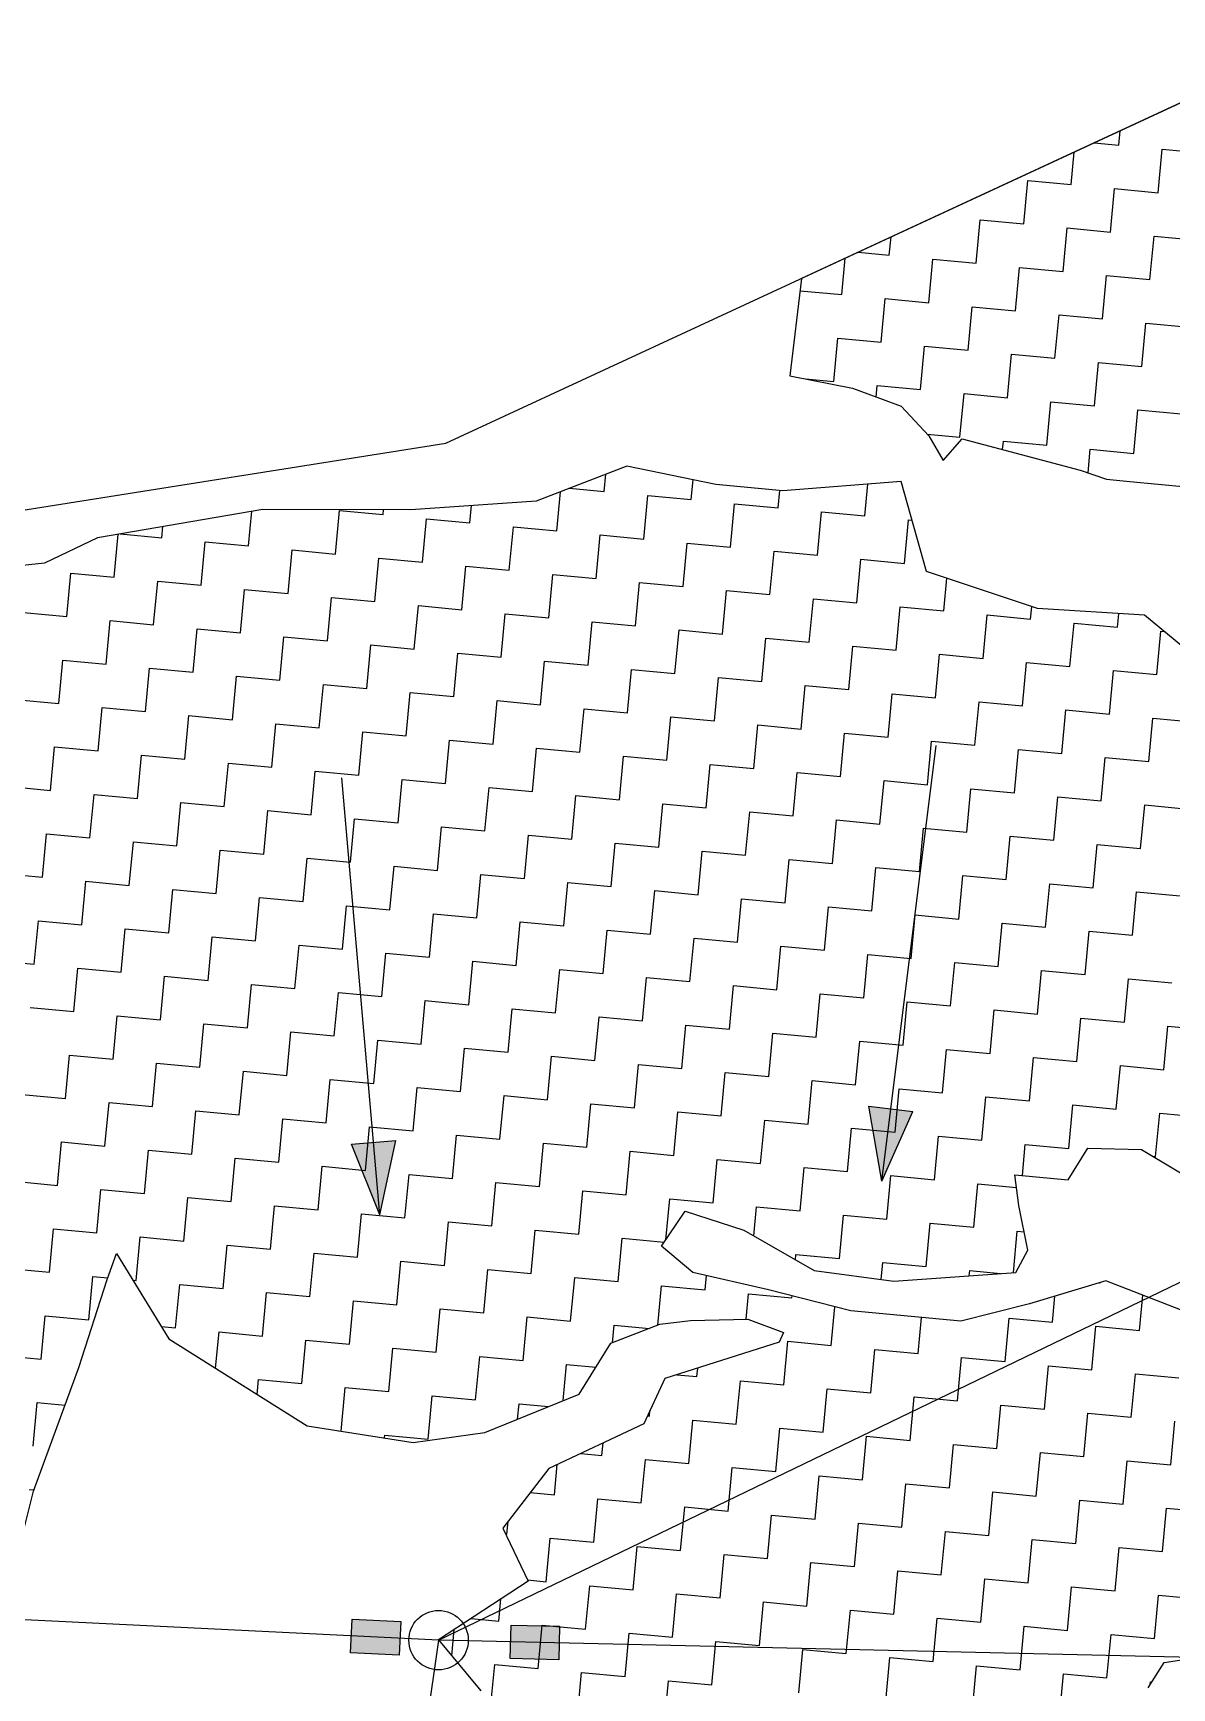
# Model space of a CAD drawing. Header units: metres. Extents: x 284554 to 287504, y 2026012 to 2031182.
# Drawn here: x 285980.6 to 286317.2, y 2030469 to 2030958 of the extents above; entities that cross this region are included whole.
import ezdxf

# ---------------------------------------------------------------- set-up
doc = ezdxf.new("R2010")
doc.units = ezdxf.units.M
for name, color, linetype in [('POLY_HATCH', 12, 'Continuous'), ('POLY_PARCEL', 6, 'Continuous'), ('V_BOUND_LINE', 7, 'Continuous')]:
    doc.layers.add(name, color=color, linetype=linetype)

msp = doc.modelspace()

# ---------------------------------------------------------------- hatches: boundary and pattern name
h = msp.add_hatch(color=256)
h.paths.add_polyline_path([(286234.11, 2030640.11), (286227.58, 2030640.92), (286231.45, 2030618.75)])
h.paths.add_polyline_path([(286231.45, 2030618.75), (286240.64, 2030639.3), (286234.11, 2030640.11)])
h = msp.add_hatch(color=256)
h.paths.add_polyline_path([(286081.24, 2030630.2), (286074.68, 2030629.63), (286083.1, 2030608.76)])
h.paths.add_polyline_path([(286083.1, 2030608.76), (286087.8, 2030630.77), (286081.24, 2030630.2)])
for points in [[(286074.94, 2030489.28), (286074.46, 2030479.36), (286088.8, 2030478.66), (286089.28, 2030488.58)], [(286135.99, 2030477.28), (286136.22, 2030487.21), (286121.86, 2030487.54), (286121.63, 2030477.61)]]:
    msp.add_hatch(color=256).paths.add_polyline_path(points)

# ---------------------------------------------------------------- linework, layer by layer
for points in [[(286231.45, 2030618.75), (286247.49, 2030747.43)], [(286083.1, 2030608.76), (286071.89, 2030737.95)], [(286227.58, 2030640.92), (286240.64, 2030639.3)], [(286231.45, 2030618.75), (286227.58, 2030640.92)], [(286231.45, 2030618.75), (286240.64, 2030639.3)], [(286074.68, 2030629.63), (286087.8, 2030630.77)], [(286083.1, 2030608.76), (286087.8, 2030630.77)], [(286083.1, 2030608.76), (286074.68, 2030629.63)]]:
    msp.add_lwpolyline(points)
for points in [[(286088.8, 2030478.66), (286074.46, 2030479.36), (286074.94, 2030489.28), (286089.28, 2030488.58)], [(286121.86, 2030487.54), (286136.22, 2030487.21), (286135.99, 2030477.28), (286121.63, 2030477.61)]]:
    msp.add_lwpolyline(points, close=True)
msp.add_circle((286100.45, 2030483.06), 8.78)
at = {"layer": 'POLY_HATCH'}
for p, q in [((286364.21, 2030958.02), (286207.76, 2030885.52)), ((286207.76, 2030885.52), (286204.23, 2030856.77)), ((286204.23, 2030856.77), (286222.78, 2030853.05)), ((286222.78, 2030853.05), (286237.19, 2030847.72)), ((286237.19, 2030847.72), (286245.33, 2030839.01)), ((286245.33, 2030839.01), (286249.61, 2030831.66)), ((286249.61, 2030831.66), (286255.19, 2030838.09)), ((286255.19, 2030838.09), (286290.12, 2030828.87)), ((286156.1, 2030830.06), (286129.27, 2030819.65)), ((286182.44, 2030824.62), (286156.1, 2030830.06)), ((286237.21, 2030825.46), (286202.15, 2030822.78)), ((286244.67, 2030798.93), (286237.21, 2030825.46)), ((286290.12, 2030828.87), (286297.82, 2030826.16)), ((286297.82, 2030826.16), (286304.72, 2030825.51)), ((286304.72, 2030825.51), (286321.48, 2030823.95)), ((286202.15, 2030822.78), (286182.44, 2030824.62)), ((286048.51, 2030817.26), (285999.61, 2030808.86)), ((286092.25, 2030817.15), (286048.51, 2030817.26)), ((286129.27, 2030819.65), (286092.25, 2030817.15)), ((285999.61, 2030808.86), (285984, 2030801.37)), ((285984, 2030801.37), (285963.92, 2030799.27)), ((286277.45, 2030787.92), (286244.67, 2030798.93)), ((286309.08, 2030785.95), (286277.45, 2030787.92)), ((286334.93, 2030764.66), (286309.08, 2030785.95)), ((286286.53, 2030619.12), (286292.38, 2030628.51)), ((286292.38, 2030628.51), (286308.25, 2030628.03)), ((286308.25, 2030628.03), (286331.78, 2030613.9)), ((286271.9, 2030611.55), (286270.76, 2030620.6)), ((286270.76, 2030620.6), (286286.53, 2030619.12)), ((286274.65, 2030598.37), (286271.9, 2030611.55)), ((286166.38, 2030599.54), (286173.3, 2030609.83)), ((286173.3, 2030609.83), (286190.68, 2030604.23)), ((286190.68, 2030604.23), (286211.44, 2030592.35)), ((286002.52, 2030589.69), (286005.23, 2030597.38)), ((286005.23, 2030597.38), (286020.76, 2030572.08)), ((286175.59, 2030591.73), (286166.38, 2030599.54)), ((286271.05, 2030591.75), (286274.65, 2030598.37)), ((286197.99, 2030586.65), (286175.59, 2030591.73)), ((286211.44, 2030592.35), (286235.01, 2030589.16)), ((286235.01, 2030589.16), (286271.05, 2030591.75)), ((285994.12, 2030563.64), (286002.52, 2030589.69)), ((286222.26, 2030580.41), (286197.99, 2030586.65)), ((286297.66, 2030589.26), (286275.15, 2030582.42)), ((286324.53, 2030578.8), (286297.66, 2030589.26)), ((286275.15, 2030582.42), (286254.79, 2030577.37)), ((286151.39, 2030570.81), (286165.83, 2030576.41)), ((286165.83, 2030576.41), (286174.89, 2030577.55)), ((286174.89, 2030577.55), (286191.83, 2030577.96)), ((286191.83, 2030577.96), (286202.4, 2030573.99)), ((286254.79, 2030577.37), (286222.26, 2030580.41)), ((286020.76, 2030572.08), (286061.61, 2030546.4)), ((286201.14, 2030571.13), (286167.32, 2030560.37)), ((286202.4, 2030573.99), (286201.14, 2030571.13)), ((286142.03, 2030555.78), (286151.39, 2030570.81)), ((285980.76, 2030527.13), (285994.12, 2030563.64)), ((286167.32, 2030560.37), (286161.1, 2030547.04)), ((286114.13, 2030544.48), (286142.03, 2030555.78)), ((286161.1, 2030547.04), (286133.01, 2030533.77)), ((286061.61, 2030546.4), (286092.97, 2030541.48)), ((286092.97, 2030541.48), (286114.13, 2030544.48)), ((286133.01, 2030533.77), (286119.43, 2030516.15)), ((285974.43, 2030501.88), (285980.76, 2030527.13)), ((286119.43, 2030516.15), (286126.93, 2030500.55)), ((286126.93, 2030500.55), (286100.44, 2030483.15)), ((286100.44, 2030483.15), (286112.95, 2030468.07)), ((286314.87, 2030476.46), (286356.29, 2030482.91)), ((286310.19, 2030468.95), (286314.87, 2030476.46))]:
    msp.add_line(p, q, dxfattribs=at)
at = {"layer": 'POLY_HATCH', "linetype": 'Continuous'}
for p, q in [((286301.47, 2030924.89), (286301.86, 2030929.13)), ((286294.2, 2030925.57), (286301.47, 2030924.89)), ((286313.11, 2030910.86), (286314.31, 2030923.69)), ((286314.31, 2030923.69), (286327.15, 2030922.5)), ((286287.43, 2030913.26), (286288.33, 2030922.85)), ((286273.39, 2030901.62), (286274.59, 2030914.45)), ((286274.59, 2030914.45), (286287.43, 2030913.26)), ((286299.07, 2030899.22), (286300.27, 2030912.06)), ((286300.27, 2030912.06), (286313.11, 2030910.86)), ((286247.68, 2030904.02), (286247.71, 2030904.02)), ((286247.71, 2030904.02), (286247.71, 2030904.03)), ((286259.35, 2030889.98), (286260.55, 2030902.82)), ((286260.55, 2030902.82), (286273.39, 2030901.62)), ((286285.03, 2030887.58), (286286.23, 2030900.42)), ((286286.23, 2030900.42), (286299.07, 2030899.22)), ((286233.67, 2030892.38), (286234.18, 2030897.76)), ((286310.71, 2030885.18), (286311.91, 2030898.02)), ((286311.91, 2030898.02), (286324.75, 2030896.82)), ((286219.63, 2030880.74), (286220.64, 2030891.49)), ((286224.42, 2030893.24), (286233.67, 2030892.38)), ((286245.31, 2030878.34), (286246.51, 2030891.18)), ((286246.51, 2030891.18), (286259.35, 2030889.98)), ((286270.99, 2030875.94), (286272.19, 2030888.78)), ((286272.19, 2030888.78), (286285.03, 2030887.58)), ((286296.67, 2030873.54), (286297.87, 2030886.38)), ((286297.87, 2030886.38), (286310.71, 2030885.18)), ((286207.31, 2030881.89), (286219.63, 2030880.74)), ((286231.27, 2030866.7), (286232.47, 2030879.54)), ((286232.47, 2030879.54), (286245.31, 2030878.34)), ((286256.95, 2030864.3), (286258.15, 2030877.14)), ((286258.15, 2030877.14), (286270.99, 2030875.94)), ((286282.63, 2030861.9), (286283.83, 2030874.74)), ((286283.83, 2030874.74), (286296.67, 2030873.54)), ((286308.31, 2030859.5), (286309.51, 2030872.34)), ((286309.51, 2030872.34), (286322.35, 2030871.14)), ((286217.23, 2030855.06), (286218.43, 2030867.9)), ((286218.43, 2030867.9), (286231.27, 2030866.7)), ((286242.91, 2030852.66), (286244.11, 2030865.5)), ((286244.11, 2030865.5), (286256.95, 2030864.3)), ((286268.59, 2030850.26), (286269.79, 2030863.1)), ((286269.79, 2030863.1), (286282.63, 2030861.9)), ((286294.27, 2030847.86), (286295.47, 2030860.7)), ((286295.47, 2030860.7), (286308.31, 2030859.5)), ((286208.85, 2030855.84), (286217.23, 2030855.06)), ((286229.76, 2030850.47), (286230.07, 2030853.86)), ((286230.07, 2030853.86), (286242.91, 2030852.66)), ((286254.55, 2030838.62), (286255.75, 2030851.46)), ((286255.75, 2030851.46), (286268.59, 2030850.26)), ((286280.23, 2030836.22), (286281.43, 2030849.06)), ((286281.43, 2030849.06), (286294.27, 2030847.86)), ((286305.91, 2030833.82), (286307.11, 2030846.66)), ((286307.11, 2030846.66), (286319.95, 2030845.46)), ((286244.85, 2030839.52), (286254.55, 2030838.62)), ((286267.16, 2030834.93), (286267.39, 2030837.42)), ((286267.39, 2030837.42), (286280.23, 2030836.22)), ((286292.42, 2030828.06), (286293.07, 2030835.02)), ((286293.07, 2030835.02), (286305.91, 2030833.82)), ((286149.44, 2030822.54), (286149.92, 2030827.66)), ((286175.12, 2030820.14), (286175.67, 2030826.02)), ((286135.4, 2030810.9), (286136.48, 2030822.45)), ((286139.18, 2030823.5), (286149.44, 2030822.54)), ((286161.08, 2030808.5), (286162.28, 2030821.34)), ((286162.28, 2030821.34), (286175.12, 2030820.14)), ((286200.79, 2030817.74), (286201.27, 2030822.86)), ((286226.47, 2030815.34), (286227.35, 2030824.71)), ((286044.32, 2030806.46), (286045.28, 2030816.7)), ((286070, 2030804.06), (286071.2, 2030816.9)), ((286071.2, 2030816.9), (286084.04, 2030815.7)), ((286084.04, 2030815.7), (286084.18, 2030817.17)), ((286109.72, 2030813.3), (286110.19, 2030818.36)), ((286186.76, 2030806.1), (286187.96, 2030818.94)), ((286187.96, 2030818.94), (286200.79, 2030817.74)), ((286212.43, 2030803.7), (286213.63, 2030816.54)), ((286213.63, 2030816.54), (286226.47, 2030815.34)), ((286018.64, 2030808.86), (286018.95, 2030812.18)), ((286095.68, 2030801.66), (286096.88, 2030814.5)), ((286096.88, 2030814.5), (286109.72, 2030813.3)), ((286121.36, 2030799.26), (286122.56, 2030812.1)), ((286122.56, 2030812.1), (286135.4, 2030810.9)), ((286238.11, 2030801.3), (286239.31, 2030814.14)), ((286239.31, 2030814.14), (286240.42, 2030814.04)), ((286004.6, 2030797.22), (286005.79, 2030809.92)), ((286006.32, 2030810.01), (286018.64, 2030808.86)), ((286030.28, 2030794.82), (286031.48, 2030807.66)), ((286031.48, 2030807.66), (286044.32, 2030806.46)), ((286147.04, 2030796.86), (286148.24, 2030809.7)), ((286148.24, 2030809.7), (286161.08, 2030808.5)), ((286172.72, 2030794.46), (286173.92, 2030807.3)), ((286173.92, 2030807.3), (286186.76, 2030806.1)), ((286055.96, 2030792.42), (286057.16, 2030805.26)), ((286057.16, 2030805.26), (286070, 2030804.06)), ((286081.64, 2030790.02), (286082.84, 2030802.86)), ((286082.84, 2030802.86), (286095.68, 2030801.66)), ((286198.39, 2030792.06), (286199.59, 2030804.9)), ((286199.59, 2030804.9), (286212.43, 2030803.7)), ((286224.07, 2030789.66), (286225.27, 2030802.5)), ((286225.27, 2030802.5), (286238.11, 2030801.3)), ((285990.57, 2030785.58), (285991.77, 2030798.42)), ((285991.77, 2030798.42), (286004.6, 2030797.22)), ((286107.32, 2030787.62), (286108.52, 2030800.46)), ((286108.52, 2030800.46), (286121.36, 2030799.26)), ((286133, 2030785.22), (286134.2, 2030798.06)), ((286134.2, 2030798.06), (286147.04, 2030796.86)), ((286249.75, 2030787.26), (286250.65, 2030796.92)), ((286016.24, 2030783.18), (286017.44, 2030796.02)), ((286017.44, 2030796.02), (286030.28, 2030794.82)), ((286041.92, 2030780.78), (286043.12, 2030793.62)), ((286043.12, 2030793.62), (286055.96, 2030792.42)), ((286067.6, 2030778.38), (286068.8, 2030791.22)), ((286068.8, 2030791.22), (286081.64, 2030790.02)), ((286158.68, 2030782.82), (286159.88, 2030795.66)), ((286159.88, 2030795.66), (286172.72, 2030794.46)), ((286184.36, 2030780.42), (286185.56, 2030793.26)), ((286185.56, 2030793.26), (286198.39, 2030792.06)), ((285977.73, 2030786.78), (285990.57, 2030785.58)), ((286093.28, 2030775.98), (286094.48, 2030788.82)), ((286094.48, 2030788.82), (286107.32, 2030787.62)), ((286118.96, 2030773.58), (286120.16, 2030786.42)), ((286120.16, 2030786.42), (286133, 2030785.22)), ((286210.03, 2030778.02), (286211.23, 2030790.86)), ((286211.23, 2030790.86), (286224.07, 2030789.66)), ((286235.71, 2030775.62), (286236.91, 2030788.46)), ((286236.91, 2030788.46), (286249.75, 2030787.26)), ((286275.43, 2030784.86), (286275.77, 2030788.48)), ((286301.11, 2030782.46), (286301.48, 2030786.43)), ((286002.21, 2030771.54), (286003.4, 2030784.38)), ((286003.4, 2030784.38), (286016.24, 2030783.18)), ((286027.88, 2030769.14), (286029.08, 2030781.98)), ((286029.08, 2030781.98), (286041.92, 2030780.78)), ((286144.64, 2030771.18), (286145.84, 2030784.02)), ((286145.84, 2030784.02), (286158.68, 2030782.82)), ((286170.32, 2030768.78), (286171.52, 2030781.62)), ((286171.52, 2030781.62), (286184.36, 2030780.42)), ((286261.39, 2030773.22), (286262.59, 2030786.06)), ((286262.59, 2030786.06), (286275.43, 2030784.86)), ((286287.07, 2030770.82), (286288.27, 2030783.66)), ((286288.27, 2030783.66), (286301.11, 2030782.46)), ((286053.56, 2030766.74), (286054.76, 2030779.58)), ((286054.76, 2030779.58), (286067.6, 2030778.38)), ((286079.24, 2030764.34), (286080.44, 2030777.18)), ((286080.44, 2030777.18), (286093.28, 2030775.98)), ((286196, 2030766.38), (286197.2, 2030779.22)), ((286197.2, 2030779.22), (286210.03, 2030778.02)), ((286221.67, 2030763.98), (286222.87, 2030776.82)), ((286222.87, 2030776.82), (286235.71, 2030775.62)), ((286312.75, 2030768.42), (286313.95, 2030781.26)), ((286313.95, 2030781.26), (286314.88, 2030781.17)), ((285988.17, 2030759.9), (285989.37, 2030772.74)), ((285989.37, 2030772.74), (286002.21, 2030771.54)), ((286104.92, 2030761.94), (286106.12, 2030774.78)), ((286106.12, 2030774.78), (286118.96, 2030773.58)), ((286130.6, 2030759.54), (286131.8, 2030772.38)), ((286131.8, 2030772.38), (286144.64, 2030771.18)), ((286247.35, 2030761.58), (286248.55, 2030774.42)), ((286248.55, 2030774.42), (286261.39, 2030773.22)), ((286273.03, 2030759.18), (286274.23, 2030772.02)), ((286274.23, 2030772.02), (286287.07, 2030770.82)), ((286013.84, 2030757.5), (286015.04, 2030770.34)), ((286015.04, 2030770.34), (286027.88, 2030769.14)), ((286039.52, 2030755.1), (286040.72, 2030767.94)), ((286040.72, 2030767.94), (286053.56, 2030766.74)), ((286156.28, 2030757.14), (286157.48, 2030769.98)), ((286157.48, 2030769.98), (286170.32, 2030768.78)), ((286181.96, 2030754.74), (286183.16, 2030767.58)), ((286183.16, 2030767.58), (286196, 2030766.38)), ((286298.71, 2030756.78), (286299.91, 2030769.62)), ((286299.91, 2030769.62), (286312.75, 2030768.42)), ((286065.2, 2030752.7), (286066.4, 2030765.54)), ((286066.4, 2030765.54), (286079.24, 2030764.34)), ((286090.88, 2030750.3), (286092.08, 2030763.14)), ((286092.08, 2030763.14), (286104.92, 2030761.94)), ((286207.63, 2030752.34), (286208.83, 2030765.18)), ((286208.83, 2030765.18), (286221.67, 2030763.98)), ((286233.31, 2030749.94), (286234.51, 2030762.78)), ((286234.51, 2030762.78), (286247.35, 2030761.58)), ((285975.33, 2030761.1), (285988.17, 2030759.9)), ((285999.81, 2030745.86), (286001.01, 2030758.7)), ((286001.01, 2030758.7), (286013.84, 2030757.5)), ((286116.56, 2030747.9), (286117.76, 2030760.74)), ((286117.76, 2030760.74), (286130.6, 2030759.54)), ((286142.24, 2030745.5), (286143.44, 2030758.34)), ((286143.44, 2030758.34), (286156.28, 2030757.14)), ((286258.99, 2030747.54), (286260.19, 2030760.38)), ((286260.19, 2030760.38), (286273.03, 2030759.18)), ((286284.67, 2030745.14), (286285.87, 2030757.98)), ((286285.87, 2030757.98), (286298.71, 2030756.78)), ((286025.48, 2030743.46), (286026.68, 2030756.3)), ((286026.68, 2030756.3), (286039.52, 2030755.1)), ((286051.16, 2030741.06), (286052.36, 2030753.9)), ((286052.36, 2030753.9), (286065.2, 2030752.7)), ((286167.92, 2030743.1), (286169.12, 2030755.94)), ((286169.12, 2030755.94), (286181.96, 2030754.74)), ((286193.6, 2030740.7), (286194.8, 2030753.54)), ((286194.8, 2030753.54), (286207.63, 2030752.34)), ((286310.35, 2030742.74), (286311.55, 2030755.58)), ((286311.55, 2030755.58), (286324.39, 2030754.38)), ((286076.84, 2030738.66), (286078.04, 2030751.5)), ((286078.04, 2030751.5), (286090.88, 2030750.3)), ((286102.52, 2030736.26), (286103.72, 2030749.1)), ((286103.72, 2030749.1), (286116.56, 2030747.9)), ((286219.27, 2030738.3), (286220.47, 2030751.14)), ((286220.47, 2030751.14), (286233.31, 2030749.94)), ((286244.95, 2030735.9), (286246.15, 2030748.74)), ((286246.15, 2030748.74), (286258.99, 2030747.54)), ((285985.77, 2030734.22), (285986.97, 2030747.06)), ((285986.97, 2030747.06), (285999.81, 2030745.86)), ((286011.44, 2030731.82), (286012.64, 2030744.66)), ((286012.64, 2030744.66), (286025.48, 2030743.46)), ((286128.2, 2030733.86), (286129.4, 2030746.7)), ((286129.4, 2030746.7), (286142.24, 2030745.5)), ((286153.88, 2030731.46), (286155.08, 2030744.3)), ((286155.08, 2030744.3), (286167.92, 2030743.1)), ((286270.63, 2030733.5), (286271.83, 2030746.34)), ((286271.83, 2030746.34), (286284.67, 2030745.14)), ((286296.31, 2030731.1), (286297.51, 2030743.94)), ((286297.51, 2030743.94), (286310.35, 2030742.74)), ((286037.12, 2030729.42), (286038.32, 2030742.26)), ((286038.32, 2030742.26), (286051.16, 2030741.06)), ((286062.8, 2030727.02), (286064, 2030739.86)), ((286064, 2030739.86), (286076.84, 2030738.66)), ((286088.48, 2030724.62), (286089.68, 2030737.46)), ((286089.68, 2030737.46), (286102.52, 2030736.26)), ((286179.56, 2030729.06), (286180.76, 2030741.9)), ((286180.76, 2030741.9), (286193.6, 2030740.7)), ((286205.24, 2030726.66), (286206.44, 2030739.5)), ((286206.44, 2030739.5), (286219.27, 2030738.3)), ((285972.93, 2030735.42), (285985.77, 2030734.22)), ((285997.41, 2030720.18), (285998.61, 2030733.02)), ((285998.61, 2030733.02), (286011.44, 2030731.82)), ((286114.16, 2030722.22), (286115.36, 2030735.06)), ((286115.36, 2030735.06), (286128.2, 2030733.86)), ((286139.84, 2030719.82), (286141.04, 2030732.66)), ((286141.04, 2030732.66), (286153.88, 2030731.46)), ((286230.91, 2030724.26), (286232.11, 2030737.1)), ((286232.11, 2030737.1), (286244.95, 2030735.9)), ((286256.59, 2030721.86), (286257.79, 2030734.7)), ((286257.79, 2030734.7), (286270.63, 2030733.5)), ((286023.08, 2030717.78), (286024.28, 2030730.62)), ((286024.28, 2030730.62), (286037.12, 2030729.42)), ((286048.76, 2030715.38), (286049.96, 2030728.22)), ((286049.96, 2030728.22), (286062.8, 2030727.02)), ((286165.52, 2030717.42), (286166.72, 2030730.26)), ((286166.72, 2030730.26), (286179.56, 2030729.06)), ((286191.2, 2030715.02), (286192.4, 2030727.86)), ((286192.4, 2030727.86), (286205.24, 2030726.66)), ((286282.27, 2030719.46), (286283.47, 2030732.3)), ((286283.47, 2030732.3), (286296.31, 2030731.1)), ((286307.95, 2030717.07), (286309.15, 2030729.9)), ((286309.15, 2030729.9), (286321.99, 2030728.7)), ((286074.44, 2030712.98), (286075.64, 2030725.82)), ((286075.64, 2030725.82), (286088.48, 2030724.62)), ((286100.12, 2030710.58), (286101.32, 2030723.42)), ((286101.32, 2030723.42), (286114.16, 2030722.22)), ((286216.87, 2030712.62), (286218.07, 2030725.46)), ((286218.07, 2030725.46), (286230.91, 2030724.26)), ((286242.55, 2030710.22), (286243.75, 2030723.06)), ((286243.75, 2030723.06), (286256.59, 2030721.86)), ((285983.37, 2030708.54), (285984.57, 2030721.38)), ((285984.57, 2030721.38), (285997.41, 2030720.18)), ((286009.05, 2030706.14), (286010.25, 2030718.98)), ((286010.25, 2030718.98), (286023.08, 2030717.78)), ((286125.8, 2030708.18), (286127, 2030721.02)), ((286127, 2030721.02), (286139.84, 2030719.82)), ((286151.48, 2030705.78), (286152.68, 2030718.62)), ((286152.68, 2030718.62), (286165.52, 2030717.42)), ((286268.23, 2030707.83), (286269.43, 2030720.66)), ((286269.43, 2030720.66), (286282.27, 2030719.46)), ((286293.91, 2030705.43), (286295.11, 2030718.26)), ((286295.11, 2030718.26), (286307.95, 2030717.07)), ((286034.72, 2030703.74), (286035.92, 2030716.58)), ((286035.92, 2030716.58), (286048.76, 2030715.38)), ((286060.4, 2030701.34), (286061.6, 2030714.18)), ((286061.6, 2030714.18), (286074.44, 2030712.98)), ((286177.16, 2030703.38), (286178.36, 2030716.22)), ((286178.36, 2030716.22), (286191.2, 2030715.02)), ((286202.84, 2030700.98), (286204.04, 2030713.82)), ((286204.04, 2030713.82), (286216.87, 2030712.62)), ((285970.53, 2030709.74), (285983.37, 2030708.54)), ((286086.08, 2030698.94), (286087.28, 2030711.78)), ((286087.28, 2030711.78), (286100.12, 2030710.58)), ((286111.76, 2030696.54), (286112.96, 2030709.38)), ((286112.96, 2030709.38), (286125.8, 2030708.18)), ((286228.51, 2030698.59), (286229.71, 2030711.42)), ((286229.71, 2030711.42), (286242.55, 2030710.22)), ((286254.19, 2030696.19), (286255.39, 2030709.02)), ((286255.39, 2030709.02), (286268.23, 2030707.83)), ((285995.01, 2030694.5), (285996.21, 2030707.34)), ((285996.21, 2030707.34), (286009.05, 2030706.14)), ((286020.68, 2030692.1), (286021.88, 2030704.94)), ((286021.88, 2030704.94), (286034.72, 2030703.74)), ((286137.44, 2030694.14), (286138.64, 2030706.98)), ((286138.64, 2030706.98), (286151.48, 2030705.78)), ((286163.12, 2030691.74), (286164.32, 2030704.58)), ((286164.32, 2030704.58), (286177.16, 2030703.38)), ((286279.87, 2030693.79), (286281.07, 2030706.63)), ((286281.07, 2030706.63), (286293.91, 2030705.43)), ((286305.55, 2030691.39), (286306.75, 2030704.23)), ((286306.75, 2030704.23), (286319.59, 2030703.03)), ((286046.36, 2030689.7), (286047.56, 2030702.54)), ((286047.56, 2030702.54), (286060.4, 2030701.34)), ((286072.04, 2030687.3), (286073.24, 2030700.14)), ((286073.24, 2030700.14), (286086.08, 2030698.94)), ((286188.8, 2030689.35), (286190, 2030702.18)), ((286190, 2030702.18), (286202.84, 2030700.98)), ((286214.48, 2030686.95), (286215.68, 2030699.78)), ((286215.68, 2030699.78), (286228.51, 2030698.59)), ((285980.97, 2030682.86), (285982.17, 2030695.7)), ((285982.17, 2030695.7), (285995.01, 2030694.5)), ((286097.72, 2030684.9), (286098.92, 2030697.74)), ((286098.92, 2030697.74), (286111.76, 2030696.54)), ((286123.4, 2030682.5), (286124.6, 2030695.34)), ((286124.6, 2030695.34), (286137.44, 2030694.14)), ((286240.15, 2030684.55), (286241.35, 2030697.39)), ((286241.35, 2030697.39), (286254.19, 2030696.19)), ((286265.83, 2030682.15), (286267.03, 2030694.99)), ((286267.03, 2030694.99), (286279.87, 2030693.79)), ((286006.65, 2030680.46), (286007.85, 2030693.3)), ((286007.85, 2030693.3), (286020.68, 2030692.1)), ((286032.32, 2030678.06), (286033.52, 2030690.9)), ((286033.52, 2030690.9), (286046.36, 2030689.7)), ((286058, 2030675.66), (286059.2, 2030688.5)), ((286059.2, 2030688.5), (286072.04, 2030687.3)), ((286149.08, 2030680.11), (286150.28, 2030692.94)), ((286150.28, 2030692.94), (286163.12, 2030691.74)), ((286174.76, 2030677.71), (286175.96, 2030690.55)), ((286175.96, 2030690.55), (286188.8, 2030689.35)), ((286291.51, 2030679.75), (286292.71, 2030692.59)), ((286292.71, 2030692.59), (286305.55, 2030691.39)), ((285968.13, 2030684.06), (285980.97, 2030682.86)), ((286083.68, 2030673.26), (286084.88, 2030686.1)), ((286084.88, 2030686.1), (286097.72, 2030684.9)), ((286109.36, 2030670.87), (286110.56, 2030683.7)), ((286110.56, 2030683.7), (286123.4, 2030682.5)), ((286200.44, 2030675.31), (286201.64, 2030688.15)), ((286201.64, 2030688.15), (286214.48, 2030686.95)), ((286226.11, 2030672.91), (286227.31, 2030685.75)), ((286227.31, 2030685.75), (286240.15, 2030684.55)), ((285992.61, 2030668.82), (285993.81, 2030681.66)), ((285993.81, 2030681.66), (286006.65, 2030680.46)), ((286018.29, 2030666.42), (286019.49, 2030679.26)), ((286019.49, 2030679.26), (286032.32, 2030678.06)), ((286135.04, 2030668.47), (286136.24, 2030681.31)), ((286136.24, 2030681.31), (286149.08, 2030680.11)), ((286160.72, 2030666.07), (286161.92, 2030678.91)), ((286161.92, 2030678.91), (286174.76, 2030677.71)), ((286251.79, 2030670.51), (286252.99, 2030683.35)), ((286252.99, 2030683.35), (286265.83, 2030682.15)), ((286277.47, 2030668.11), (286278.67, 2030680.95)), ((286278.67, 2030680.95), (286291.51, 2030679.75)), ((286043.96, 2030664.02), (286045.16, 2030676.86)), ((286045.16, 2030676.86), (286058, 2030675.66)), ((286069.64, 2030661.63), (286070.84, 2030674.46)), ((286070.84, 2030674.46), (286083.68, 2030673.26)), ((286186.4, 2030663.67), (286187.6, 2030676.51)), ((286187.6, 2030676.51), (286200.44, 2030675.31)), ((286212.08, 2030661.27), (286213.28, 2030674.11)), ((286213.28, 2030674.11), (286226.11, 2030672.91)), ((286303.15, 2030665.71), (286304.35, 2030678.55)), ((286304.35, 2030678.55), (286317.19, 2030677.35)), ((285979.77, 2030670.02), (285992.61, 2030668.82)), ((286095.32, 2030659.23), (286096.52, 2030672.07)), ((286096.52, 2030672.07), (286109.36, 2030670.87)), ((286121, 2030656.83), (286122.2, 2030669.67)), ((286122.2, 2030669.67), (286135.04, 2030668.47)), ((286237.75, 2030658.87), (286238.95, 2030671.71)), ((286238.95, 2030671.71), (286251.79, 2030670.51)), ((286263.43, 2030656.47), (286264.63, 2030669.31)), ((286264.63, 2030669.31), (286277.47, 2030668.11)), ((286004.25, 2030654.78), (286005.45, 2030667.62)), ((286005.45, 2030667.62), (286018.29, 2030666.42)), ((286029.92, 2030652.39), (286031.12, 2030665.22)), ((286031.12, 2030665.22), (286043.96, 2030664.02)), ((286146.68, 2030654.43), (286147.88, 2030667.27)), ((286147.88, 2030667.27), (286160.72, 2030666.07)), ((286172.36, 2030652.03), (286173.56, 2030664.87)), ((286173.56, 2030664.87), (286186.4, 2030663.67)), ((286289.11, 2030654.07), (286290.31, 2030666.91)), ((286290.31, 2030666.91), (286303.15, 2030665.71)), ((286314.79, 2030651.67), (286315.99, 2030664.51)), ((286315.99, 2030664.51), (286328.83, 2030663.31)), ((286055.6, 2030649.99), (286056.8, 2030662.83)), ((286056.8, 2030662.83), (286069.64, 2030661.63)), ((286081.28, 2030647.59), (286082.48, 2030660.43)), ((286082.48, 2030660.43), (286095.32, 2030659.23)), ((286198.04, 2030649.63), (286199.24, 2030662.47)), ((286199.24, 2030662.47), (286212.08, 2030661.27)), ((286223.72, 2030647.23), (286224.92, 2030660.07)), ((286224.92, 2030660.07), (286237.75, 2030658.87)), ((285990.21, 2030643.15), (285991.41, 2030655.98)), ((285991.41, 2030655.98), (286004.25, 2030654.78)), ((286106.96, 2030645.19), (286108.16, 2030658.03)), ((286108.16, 2030658.03), (286121, 2030656.83)), ((286132.64, 2030642.79), (286133.84, 2030655.63)), ((286133.84, 2030655.63), (286146.68, 2030654.43)), ((286249.39, 2030644.83), (286250.59, 2030657.67)), ((286250.59, 2030657.67), (286263.43, 2030656.47)), ((286275.07, 2030642.43), (286276.27, 2030655.27)), ((286276.27, 2030655.27), (286289.11, 2030654.07)), ((286015.89, 2030640.75), (286017.09, 2030653.59)), ((286017.09, 2030653.59), (286029.92, 2030652.39)), ((286041.56, 2030638.35), (286042.76, 2030651.19)), ((286042.76, 2030651.19), (286055.6, 2030649.99)), ((286158.32, 2030640.39), (286159.52, 2030653.23)), ((286159.52, 2030653.23), (286172.36, 2030652.03)), ((286184, 2030637.99), (286185.2, 2030650.83)), ((286185.2, 2030650.83), (286198.04, 2030649.63)), ((286300.75, 2030640.03), (286301.95, 2030652.87)), ((286301.95, 2030652.87), (286314.79, 2030651.67)), ((286067.24, 2030635.95), (286068.44, 2030648.79)), ((286068.44, 2030648.79), (286081.28, 2030647.59)), ((286092.92, 2030633.55), (286094.12, 2030646.39)), ((286094.12, 2030646.39), (286106.96, 2030645.19)), ((286209.68, 2030635.59), (286210.88, 2030648.43)), ((286210.88, 2030648.43), (286223.72, 2030647.23)), ((286235.35, 2030633.19), (286236.55, 2030646.03)), ((286236.55, 2030646.03), (286249.39, 2030644.83)), ((285977.37, 2030644.35), (285990.21, 2030643.15)), ((286001.85, 2030629.11), (286003.05, 2030641.95)), ((286003.05, 2030641.95), (286015.89, 2030640.75)), ((286118.6, 2030631.15), (286119.8, 2030643.99)), ((286119.8, 2030643.99), (286132.64, 2030642.79)), ((286144.28, 2030628.75), (286145.48, 2030641.59)), ((286145.48, 2030641.59), (286158.32, 2030640.39)), ((286261.03, 2030630.79), (286262.23, 2030643.63)), ((286262.23, 2030643.63), (286275.07, 2030642.43)), ((286286.71, 2030628.39), (286287.91, 2030641.23)), ((286287.91, 2030641.23), (286300.75, 2030640.03)), ((286027.53, 2030626.71), (286028.73, 2030639.55)), ((286028.73, 2030639.55), (286041.56, 2030638.35)), ((286053.2, 2030624.31), (286054.4, 2030637.15)), ((286054.4, 2030637.15), (286067.24, 2030635.95)), ((286078.88, 2030621.91), (286080.08, 2030634.75)), ((286080.08, 2030634.75), (286092.92, 2030633.55)), ((286169.96, 2030626.35), (286171.16, 2030639.19)), ((286171.16, 2030639.19), (286184, 2030637.99)), ((286195.64, 2030623.95), (286196.84, 2030636.79)), ((286196.84, 2030636.79), (286209.68, 2030635.59)), ((286312.39, 2030625.99), (286313.59, 2030638.83)), ((286313.59, 2030638.83), (286326.43, 2030637.63)), ((285987.81, 2030617.47), (285989.01, 2030630.31)), ((285989.01, 2030630.31), (286001.85, 2030629.11)), ((286104.56, 2030619.51), (286105.76, 2030632.35)), ((286105.76, 2030632.35), (286118.6, 2030631.15)), ((286130.24, 2030617.11), (286131.44, 2030629.95)), ((286131.44, 2030629.95), (286144.28, 2030628.75)), ((286221.32, 2030621.55), (286222.52, 2030634.39)), ((286222.52, 2030634.39), (286235.35, 2030633.19)), ((286246.99, 2030619.15), (286248.19, 2030631.99)), ((286248.19, 2030631.99), (286261.03, 2030630.79)), ((286013.49, 2030615.07), (286014.69, 2030627.91)), ((286014.69, 2030627.91), (286027.53, 2030626.71)), ((286039.16, 2030612.67), (286040.36, 2030625.51)), ((286040.36, 2030625.51), (286053.2, 2030624.31)), ((286155.92, 2030614.71), (286157.12, 2030627.55)), ((286157.12, 2030627.55), (286169.96, 2030626.35)), ((286181.6, 2030612.31), (286182.8, 2030625.15)), ((286182.8, 2030625.15), (286195.64, 2030623.95)), ((286273.01, 2030620.39), (286273.87, 2030629.59)), ((286273.87, 2030629.59), (286286.71, 2030628.39)), ((286311.5, 2030626.07), (286312.39, 2030625.99)), ((286064.84, 2030610.27), (286066.04, 2030623.11)), ((286066.04, 2030623.11), (286078.88, 2030621.91)), ((286090.52, 2030607.87), (286091.72, 2030620.71)), ((286091.72, 2030620.71), (286104.56, 2030619.51)), ((286207.28, 2030609.91), (286208.48, 2030622.75)), ((286208.48, 2030622.75), (286221.32, 2030621.55)), ((286232.96, 2030607.51), (286234.16, 2030620.35)), ((286234.16, 2030620.35), (286246.99, 2030619.15)), ((285974.97, 2030618.67), (285987.81, 2030617.47)), ((285999.45, 2030603.43), (286000.65, 2030616.27)), ((286000.65, 2030616.27), (286013.49, 2030615.07)), ((286116.2, 2030605.47), (286117.4, 2030618.31)), ((286117.4, 2030618.31), (286130.24, 2030617.11)), ((286141.88, 2030603.07), (286143.08, 2030615.91)), ((286143.08, 2030615.91), (286155.92, 2030614.71)), ((286258.63, 2030605.11), (286259.83, 2030617.95)), ((286259.83, 2030617.95), (286271.23, 2030616.88)), ((286025.13, 2030601.03), (286026.33, 2030613.87)), ((286026.33, 2030613.87), (286039.16, 2030612.67)), ((286050.8, 2030598.63), (286052, 2030611.47)), ((286052, 2030611.47), (286064.84, 2030610.27)), ((286167.63, 2030601.4), (286168.76, 2030613.51)), ((286168.76, 2030613.51), (286181.6, 2030612.31)), ((286193.64, 2030602.54), (286194.44, 2030611.11)), ((286194.44, 2030611.11), (286207.28, 2030609.91)), ((286076.48, 2030596.23), (286077.68, 2030609.07)), ((286077.68, 2030609.07), (286090.52, 2030607.87)), ((286102.16, 2030593.83), (286103.36, 2030606.67)), ((286103.36, 2030606.67), (286116.2, 2030605.47)), ((286218.92, 2030595.87), (286220.12, 2030608.71)), ((286220.12, 2030608.71), (286232.96, 2030607.51)), ((286244.59, 2030593.47), (286245.79, 2030606.31)), ((286245.79, 2030606.31), (286258.63, 2030605.11)), ((285985.41, 2030591.79), (285986.61, 2030604.63)), ((285986.61, 2030604.63), (285999.45, 2030603.43)), ((286011.09, 2030589.39), (286012.29, 2030602.23)), ((286012.29, 2030602.23), (286025.13, 2030601.03)), ((286127.84, 2030591.43), (286129.04, 2030604.27)), ((286129.04, 2030604.27), (286141.88, 2030603.07)), ((286153.52, 2030589.03), (286154.72, 2030601.87)), ((286154.72, 2030601.87), (286167.16, 2030600.71)), ((286270.33, 2030591.7), (286271.47, 2030603.91)), ((286271.47, 2030603.91), (286273.54, 2030603.72)), ((286036.77, 2030586.99), (286037.97, 2030599.83)), ((286037.97, 2030599.83), (286050.8, 2030598.63)), ((286062.44, 2030584.59), (286063.64, 2030597.43)), ((286063.64, 2030597.43), (286076.48, 2030596.23)), ((286205.93, 2030595.51), (286206.08, 2030597.07)), ((286206.08, 2030597.07), (286218.92, 2030595.87)), ((285972.57, 2030592.99), (285985.41, 2030591.79)), ((286088.12, 2030582.19), (286089.32, 2030595.03)), ((286089.32, 2030595.03), (286102.16, 2030593.83)), ((286113.8, 2030579.79), (286115, 2030592.63)), ((286115, 2030592.63), (286127.84, 2030591.43)), ((286179.2, 2030586.63), (286179.59, 2030590.82)), ((286231.29, 2030589.66), (286231.76, 2030594.67)), ((286231.76, 2030594.67), (286244.59, 2030593.47)), ((286257.29, 2030590.76), (286257.43, 2030592.27)), ((286257.43, 2030592.27), (286266.5, 2030591.42)), ((285997.05, 2030577.75), (285998.25, 2030590.59)), ((285998.25, 2030590.59), (286002.69, 2030590.17)), ((286010.08, 2030589.48), (286011.09, 2030589.39)), ((286022.73, 2030575.35), (286023.93, 2030588.19)), ((286023.93, 2030588.19), (286036.77, 2030586.99)), ((286048.4, 2030572.95), (286049.6, 2030585.79)), ((286049.6, 2030585.79), (286062.44, 2030584.59)), ((286139.48, 2030577.39), (286140.68, 2030590.23)), ((286140.68, 2030590.23), (286153.52, 2030589.03)), ((286165.27, 2030576.2), (286166.36, 2030587.83)), ((286166.36, 2030587.83), (286179.2, 2030586.63)), ((286295.77, 2030588.69), (286295.95, 2030588.67)), ((286295.95, 2030588.67), (286295.96, 2030588.75)), ((286074.08, 2030570.55), (286075.28, 2030583.39)), ((286075.28, 2030583.39), (286088.12, 2030582.19)), ((286099.76, 2030568.15), (286100.96, 2030580.99)), ((286100.96, 2030580.99), (286113.8, 2030579.79)), ((286191.34, 2030577.95), (286192.04, 2030585.43)), ((286192.04, 2030585.43), (286204.88, 2030584.23)), ((286204.88, 2030584.23), (286204.94, 2030584.87)), ((286216.52, 2030570.19), (286217.58, 2030581.61)), ((286281.91, 2030577.03), (286282.63, 2030584.7)), ((286307.59, 2030574.63), (286308.56, 2030585.02)), ((285983.01, 2030566.11), (285984.21, 2030578.95)), ((285984.21, 2030578.95), (285997.05, 2030577.75)), ((286125.44, 2030565.75), (286126.64, 2030578.59)), ((286126.64, 2030578.59), (286139.48, 2030577.39)), ((286151.83, 2030570.98), (286152.32, 2030576.19)), ((286152.32, 2030576.19), (286162.75, 2030575.22)), ((286242.2, 2030567.79), (286243.19, 2030578.45)), ((286267.87, 2030565.39), (286269.07, 2030578.23)), ((286269.07, 2030578.23), (286281.91, 2030577.03)), ((286018.51, 2030575.74), (286022.73, 2030575.35)), ((286034.56, 2030563.41), (286035.57, 2030574.15)), ((286035.57, 2030574.15), (286048.4, 2030572.95)), ((286060.04, 2030558.91), (286061.24, 2030571.75)), ((286061.24, 2030571.75), (286074.08, 2030570.55)), ((286202.48, 2030558.55), (286203.68, 2030571.39)), ((286203.68, 2030571.39), (286216.52, 2030570.19)), ((286293.55, 2030562.99), (286294.75, 2030575.83)), ((286294.75, 2030575.83), (286307.59, 2030574.63)), ((285970.17, 2030567.31), (285983.01, 2030566.11)), ((286085.72, 2030556.51), (286086.92, 2030569.35)), ((286086.92, 2030569.35), (286099.76, 2030568.15)), ((286111.4, 2030554.11), (286112.6, 2030566.95)), ((286112.6, 2030566.95), (286125.44, 2030565.75)), ((286228.16, 2030556.15), (286229.36, 2030568.99)), ((286229.36, 2030568.99), (286242.2, 2030567.79)), ((286253.83, 2030553.75), (286255.03, 2030566.59)), ((286255.03, 2030566.59), (286267.87, 2030565.39)), ((286137.28, 2030553.86), (286138.28, 2030564.55)), ((286138.28, 2030564.55), (286146.99, 2030563.74)), ((286170.87, 2030561.51), (286176.8, 2030560.95)), ((286176.8, 2030560.95), (286177.03, 2030563.46)), ((286279.51, 2030551.35), (286280.71, 2030564.19)), ((286280.71, 2030564.19), (286293.55, 2030562.99)), ((286305.19, 2030548.95), (286306.39, 2030561.79)), ((286306.39, 2030561.79), (286319.23, 2030560.59)), ((286046.79, 2030555.71), (286047.21, 2030560.11)), ((286047.21, 2030560.11), (286060.04, 2030558.91)), ((286071.68, 2030544.87), (286072.88, 2030557.71)), ((286072.88, 2030557.71), (286085.72, 2030556.51)), ((286188.44, 2030546.91), (286189.64, 2030559.75)), ((286189.64, 2030559.75), (286202.48, 2030558.55)), ((286214.12, 2030544.51), (286215.32, 2030557.35)), ((286215.32, 2030557.35), (286228.16, 2030556.15)), ((285980.61, 2030540.43), (285981.81, 2030553.27)), ((285981.81, 2030553.27), (285990.04, 2030552.5)), ((286097.36, 2030542.47), (286098.56, 2030555.31)), ((286098.56, 2030555.31), (286111.4, 2030554.11)), ((286123.82, 2030548.4), (286124.24, 2030552.91)), ((286124.24, 2030552.91), (286132.94, 2030552.1)), ((286239.8, 2030542.11), (286241, 2030554.95)), ((286241, 2030554.95), (286253.83, 2030553.75)), ((286265.47, 2030539.71), (286266.67, 2030552.55)), ((286266.67, 2030552.55), (286279.51, 2030551.35)), ((286162.18, 2030549.37), (286162.76, 2030549.31)), ((286162.76, 2030549.31), (286162.91, 2030550.92)), ((286174.4, 2030535.27), (286175.6, 2030548.11)), ((286175.6, 2030548.11), (286188.44, 2030546.91)), ((286291.15, 2030537.31), (286292.35, 2030550.15)), ((286292.35, 2030550.15), (286305.19, 2030548.95)), ((286316.83, 2030534.91), (286318.03, 2030547.75)), ((286070.91, 2030544.94), (286071.68, 2030544.87)), ((286084.44, 2030542.82), (286084.52, 2030543.67)), ((286084.52, 2030543.67), (286097.36, 2030542.47)), ((286200.08, 2030532.87), (286201.28, 2030545.71)), ((286201.28, 2030545.71), (286214.12, 2030544.51)), ((286225.76, 2030530.47), (286226.96, 2030543.31)), ((286226.96, 2030543.31), (286239.8, 2030542.11)), ((286142.5, 2030538.25), (286148.72, 2030537.67)), ((286148.72, 2030537.67), (286149.06, 2030541.35)), ((286251.44, 2030528.07), (286252.63, 2030540.91)), ((286252.63, 2030540.91), (286265.47, 2030539.71)), ((286277.11, 2030525.67), (286278.31, 2030538.51)), ((286278.31, 2030538.51), (286291.15, 2030537.31)), ((286134.68, 2030526.03), (286135.51, 2030534.95)), ((286160.36, 2030523.63), (286161.56, 2030536.47)), ((286161.56, 2030536.47), (286174.4, 2030535.27)), ((286186.04, 2030521.23), (286187.24, 2030534.07)), ((286187.24, 2030534.07), (286200.08, 2030532.87)), ((286302.79, 2030523.27), (286303.99, 2030536.11)), ((286303.99, 2030536.11), (286316.83, 2030534.91)), ((285979.41, 2030527.59), (285980.88, 2030527.45)), ((286211.72, 2030518.83), (286212.92, 2030531.67)), ((286212.92, 2030531.67), (286225.76, 2030530.47)), ((286237.4, 2030516.43), (286238.6, 2030529.27)), ((286238.6, 2030529.27), (286251.44, 2030528.07)), ((286127.56, 2030526.7), (286134.68, 2030526.03)), ((286146.32, 2030511.99), (286147.52, 2030524.83)), ((286147.52, 2030524.83), (286160.36, 2030523.63)), ((286172, 2030509.59), (286173.2, 2030522.43)), ((286173.2, 2030522.43), (286186.04, 2030521.23)), ((286263.07, 2030514.03), (286264.27, 2030526.87)), ((286264.27, 2030526.87), (286277.11, 2030525.67)), ((286288.75, 2030511.64), (286289.95, 2030524.47)), ((286289.95, 2030524.47), (286302.79, 2030523.27)), ((286120.64, 2030514.39), (286121, 2030518.18)), ((286197.68, 2030507.19), (286198.88, 2030520.03)), ((286198.88, 2030520.03), (286211.72, 2030518.83)), ((286223.36, 2030504.79), (286224.56, 2030517.63)), ((286224.56, 2030517.63), (286237.4, 2030516.43)), ((286314.43, 2030509.24), (286315.63, 2030522.07)), ((286315.63, 2030522.07), (286328.47, 2030520.88)), ((286120.26, 2030514.43), (286120.64, 2030514.39)), ((286132.28, 2030500.35), (286133.48, 2030513.19)), ((286133.48, 2030513.19), (286146.32, 2030511.99)), ((286249.04, 2030502.4), (286250.24, 2030515.23)), ((286250.24, 2030515.23), (286263.07, 2030514.03)), ((286274.71, 2030500), (286275.91, 2030512.84)), ((286275.91, 2030512.84), (286288.75, 2030511.64)), ((286157.96, 2030497.95), (286159.16, 2030510.79)), ((286159.16, 2030510.79), (286172, 2030509.59)), ((286183.64, 2030495.55), (286184.84, 2030508.39)), ((286184.84, 2030508.39), (286197.68, 2030507.19)), ((286300.39, 2030497.6), (286301.59, 2030510.44)), ((286301.59, 2030510.44), (286314.43, 2030509.24)), ((286209.32, 2030493.16), (286210.52, 2030505.99)), ((286210.52, 2030505.99), (286223.36, 2030504.79)), ((286235, 2030490.76), (286236.2, 2030503.6)), ((286236.2, 2030503.6), (286249.04, 2030502.4)), ((286126.77, 2030500.87), (286132.28, 2030500.35)), ((286143.92, 2030486.31), (286145.12, 2030499.15)), ((286145.12, 2030499.15), (286157.96, 2030497.95)), ((286260.68, 2030488.36), (286261.87, 2030501.2)), ((286261.87, 2030501.2), (286274.71, 2030500)), ((286286.35, 2030485.96), (286287.55, 2030498.8)), ((286287.55, 2030498.8), (286300.39, 2030497.6)), ((286118.24, 2030488.71), (286118.85, 2030495.24)), ((286169.6, 2030483.92), (286170.8, 2030496.75)), ((286170.8, 2030496.75), (286183.64, 2030495.55)), ((286195.28, 2030481.52), (286196.48, 2030494.36)), ((286196.48, 2030494.36), (286209.32, 2030493.16)), ((286312.03, 2030483.56), (286313.23, 2030496.4)), ((286313.23, 2030496.4), (286326.07, 2030495.2)), ((286110.07, 2030489.48), (286118.24, 2030488.71)), ((286220.96, 2030479.12), (286222.16, 2030491.96)), ((286222.16, 2030491.96), (286235, 2030490.76)), ((286246.64, 2030476.72), (286247.84, 2030489.56)), ((286247.84, 2030489.56), (286260.68, 2030488.36)), ((286104.33, 2030478.46), (286105.05, 2030486.18)), ((286129.88, 2030474.68), (286131.08, 2030487.51)), ((286131.08, 2030487.51), (286143.92, 2030486.31)), ((286155.56, 2030472.28), (286156.76, 2030485.12)), ((286156.76, 2030485.12), (286169.6, 2030483.92)), ((286272.31, 2030474.32), (286273.51, 2030487.16)), ((286273.51, 2030487.16), (286286.35, 2030485.96)), ((286297.99, 2030471.92), (286299.19, 2030484.76)), ((286299.19, 2030484.76), (286312.03, 2030483.56)), ((286181.24, 2030469.88), (286182.44, 2030482.72)), ((286182.44, 2030482.72), (286195.28, 2030481.52)), ((286206.92, 2030467.48), (286208.12, 2030480.32)), ((286208.12, 2030480.32), (286220.96, 2030479.12)), ((286115.84, 2030463.04), (286117.04, 2030475.88)), ((286117.04, 2030475.88), (286129.88, 2030474.68)), ((286141.52, 2030460.64), (286142.72, 2030473.48)), ((286142.72, 2030473.48), (286155.56, 2030472.28)), ((286232.6, 2030465.08), (286233.8, 2030477.92)), ((286233.8, 2030477.92), (286246.64, 2030476.72)), ((286258.28, 2030462.68), (286259.48, 2030475.52)), ((286259.48, 2030475.52), (286272.31, 2030474.32)), ((286167.2, 2030458.24), (286168.4, 2030471.08)), ((286168.4, 2030471.08), (286181.24, 2030469.88)), ((286283.95, 2030460.28), (286285.15, 2030473.12)), ((286285.15, 2030473.12), (286297.99, 2030471.92)), ((286310.75, 2030469.84), (286310.83, 2030470.72)), ((286310.83, 2030470.72), (286311.27, 2030470.68))]:
    msp.add_line(p, q, dxfattribs=at)
at = {"layer": 'POLY_PARCEL'}
for p, q in [((286100.45, 2030483.06), (286560.16, 2030704.99)), ((286100.45, 2030483.06), (285694.38, 2030502.97)), ((286100.45, 2030483.06), (286071.45, 2030284.14)), ((286391.13, 2030476.41), (286100.45, 2030483.06))]:
    msp.add_line(p, q, dxfattribs=at)
at = {"layer": 'V_BOUND_LINE'}
for p, q in [((286102.63, 2030836.8), (286364.21, 2030958.02)), ((285977.03, 2030816.93), (286102.63, 2030836.8))]:
    msp.add_line(p, q, dxfattribs=at)

doc.saveas('drawing.dxf')
